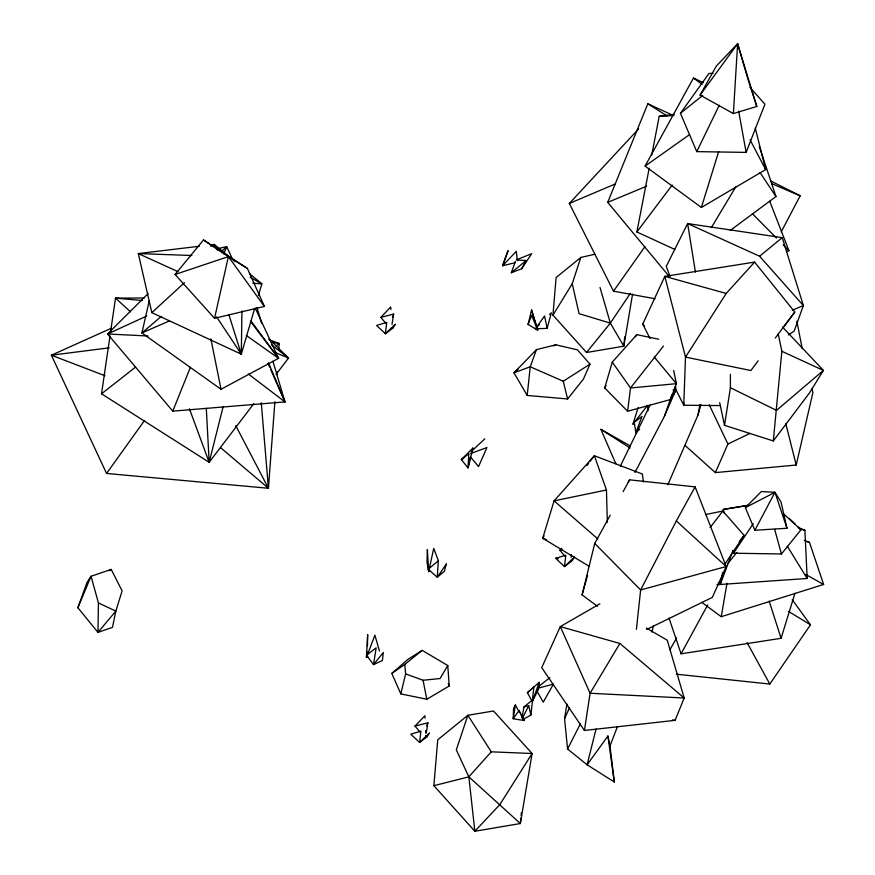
<?xml version="1.0" encoding="UTF-8"?>
<svg xmlns="http://www.w3.org/2000/svg" width="875" height="875" viewBox="0 0 875 875"><rect width="100%" height="100%" fill="white"/><g stroke="black" fill="none" stroke-linecap="round" stroke-linejoin="round"><path stroke-width="1.31" d="M199.38 246.247L138.305 253.575L151.834 312.659L241.303 354.167L241.938 310.92M98.438 602.962L97.967 632.395L112.481 627.331L115.839 611.1L122.117 590.898L111.234 569.428L91.044 576.275L86.975 582.564L77.875 607.709L97.967 632.395L115.839 611.1L98.438 602.962L91.044 576.275L77.875 607.709M367.467 645.881L367.664 634.605L366.417 657.497L367.686 656.862M675.795 386.892L675.642 390.436L664.344 416.467L634.922 472.5M425.677 732.878L425.797 730.461M733.381 113.586L737.625 43.75L716.341 66.062L700.088 95.08L733.381 113.586L756.809 106.455L737.625 43.75L700.088 95.08M111.213 328.3L51.384 355.206L106.564 473.452L268.439 488.272L274.892 401.691M276.905 374.631L277.113 371.93M278.819 348.928L279.223 343.514L269.041 339.653M433.88 785.684L437.73 739.802L467.873 715.28L493.511 710.992L532.109 753.506L520.341 823.539L474.852 831.25L433.88 785.684L468.858 776.836L491.28 751.822L532.109 753.506L499.866 804.562L474.852 831.25L468.858 776.836L456.302 749.886L467.873 715.28L491.28 751.822M632.57 294.12L623.82 346.183L586.534 352.505L552.956 315.153L556.106 277.539L580.814 257.447L594.803 254.275M778.225 333.922L781.856 351.28L773.303 440.934L724.511 425.327L719.698 402.675M520.855 818.18L520.341 823.539L468.858 776.836M521.117 815.5L521.38 812.82M624.739 336.788L623.82 346.183L610.334 323.116L599.998 287.405M527.188 395.445L530.25 366.778L536.452 349.628L555.811 344.805L577.434 349.847L589.98 364.164L583.439 379.072L567.602 398.967L527.188 395.445L513.975 372.827L536.452 349.628M636.409 629.333L640.642 589.98L676.331 520.942L695.122 486.883L629.606 479.839L628.173 482.147M367.041 651.853L366.417 657.497L374.894 635.173L379.487 651.033M519.75 712.786L515.364 705.042L513.57 708.487L513.22 718.725L524.147 720.541L523.119 719.37L530.895 715.083L532.591 699.858L523.994 706.913L521.916 718.003M673.662 370.366L676.397 383.677L670.425 399.591L627.616 411.25L630.503 387.975L663.447 346.062M538.267 689.598L539.263 682.325L527.417 692.65L532.284 701.652L538.202 689.741M253.794 403.67L209.169 462.306L101.533 393.805L109.998 335.858M110.589 331.811L115.511 298.134L144.112 298.003M584.423 730.472L590.089 693.252L619.883 643.453L684.173 698.009L675.106 720.333L584.423 730.472L541.734 667.658L560.306 626.609L599.878 603.783M515.364 705.042L513.22 718.725L519.17 710.423L524.147 720.541L521.008 715.006M724.511 425.327L730.406 387.734L730.395 374.27M392.033 324.384L393.673 314.07L380.811 317.395L385.995 323.444M425.403 738.259L425.808 735.678M426.223 733.097L427.864 722.794L414.991 726.108L420.186 732.167M571.112 557.233L571.528 554.663M596.039 728.984L587.114 764.794L607.917 736.028L609.995 745.97L614.305 781.998L587.114 764.794L567.558 748.989L564.583 718.692L566.902 704.025M701.717 602.284L721.252 616.7L726.972 583.242M718.134 582.914L720.77 583.067L722.695 572.359M667.811 484.794L698.009 414.958L699.858 404.786M674.833 249.441L636.88 231.963L649.206 168.164M651.777 154.864L659.214 116.32L674.067 114.406M214.539 318.303L228.386 256.605L203.503 239.98L175.077 274.477L214.539 318.303L264.403 306.436L247.395 268.428L203.503 239.98M149.198 301.077L141.914 332.938L221.025 389.277L278.578 358.323L255.205 308.022M685.005 445.386L715.356 472.609L796.206 465.019L812.941 392.405L811.814 388.62M400.827 693.886L405.639 673.881L404.764 664.42L422.188 650.377L447.781 665.536L449.225 686L426.803 699.256L400.827 693.886L391.803 673.433L408.045 659.28L422.188 650.377M537.327 328.803L537.709 330.17L528.073 324.417L531.562 310.056L536.889 327.217L539.503 324.461M472.894 448.066L468.016 467.895L461.355 459.605L472.894 448.066L471.286 453.578M597.45 606.288L582.094 594.891L594.737 543.441L610.236 515.178M189.394 408.734L209.169 462.306L223.092 406.831M651.908 632.078L653.57 625.537M535.402 328.792L547.127 328.333L551.348 312.791L549.467 314.541M582.094 594.891L587.53 575.444M698.009 414.958L700.973 404.698M216.573 316.859L241.303 354.167L254.625 308.58M258.42 295.553L261.844 283.839L249.441 273.558M627.616 411.25L604.702 387.953L612.281 362.13L636.847 334.644L658.667 339.216M639.592 429.231L635.808 432.742L634.572 424.113L633.008 424.091L638.072 407.663M669.025 618.111L681.078 653.811L781.08 638.312L794.981 593.25M703.194 82.644L693.47 78.039L645.083 166.097L701.378 207.473L718.67 151.594M552.956 315.153L572.239 283.741L580.814 257.447M664.344 416.467L671.945 394.8M517.103 259.547L531.716 253.684L521.642 268.745L511.339 272.716L515.452 261.275M539.263 682.325L532.284 701.652L533.859 686.984L527.417 692.65M392.514 317.22L393.673 314.07M426.694 725.944L427.864 722.794M720.77 583.067L733.053 550.408M635.808 432.742L642.009 416.358L635.283 421.575M609.995 745.97L617.356 726.83M528.073 324.417L531.573 315.372L537.709 330.17L531.562 310.056M713.081 73.402L709.023 73.402L680.433 113.302L696.773 151.627L746.145 152.392L764.925 104.191L749.952 87.413M272.934 361.298L284.977 401.898L172.769 411.141L190.356 367.391M669.331 276.577L607.72 202.366L647.828 103.775L672.481 115.106M223.65 253.903L226.702 246.695L218.816 248.369M715.356 472.609L727.902 444.03L749.897 433.453M564.583 718.692L569.57 707.623M650.081 338.614L642.742 324.078L664.825 276.38L754.611 262.106L794.784 312.047L782.939 327.928M696.773 151.627L719.272 105.252M620.288 466.211L650.059 405.125M522.703 717.817L528.719 705.611L523.994 706.913M673.597 394.527L675.642 390.436L673.05 389.922M567.558 748.989L580.442 723.712M781.178 231.952L800.198 195.803L770.952 181.048M754.852 530.272L774.966 492.33L761.392 491.531L745.38 507.62L754.852 530.272L786.975 528.237L781.047 502.097L774.966 492.33L745.38 507.62M681.078 653.811L707.711 604.931M623.142 491.619L629.606 479.839M521.642 268.745L526.203 260.488L517.18 260.094M604.702 387.953L606.003 385.602M544.042 535.883L542.73 538.256L589.192 566.311M669.955 649.753L676.583 637.941M447.781 665.536L440.037 678.541L423.062 680.269L405.639 673.881M711.331 227.642L735.755 186.911M754.611 262.106L726.195 293.453L685.508 357.098L683.758 405.234L720.475 405.584M392.886 328.027L395.325 324.275L385.405 333.736L376.567 325.445L386.739 322.394L385.405 333.736L392.886 328.027L391.3 327.775M427.077 736.75L429.505 732.987L419.584 742.459L410.758 734.169L420.919 731.117L419.584 742.459L427.077 736.75L425.491 736.498M724.653 564.55L744.1 535.369L722.859 511.033L705.469 514.566M798.055 526.936L800.975 529.78L781.43 553.973L733.48 553.208L753.244 523.677M586.534 352.505L610.334 323.116L630.438 293.278M635.381 336.798L636.847 334.644M676.32 674.188L769.814 684.053L810.48 624.816L792.225 599.692M655.025 298.747L613.495 291.178L644.973 246.597M106.564 473.452L144.561 420.448M536.069 327.83L544.578 315.995L547.127 328.333M758.198 360.784L750.881 370.53L685.508 357.098L664.825 276.38L726.195 293.453M775.272 338.045L794.784 312.047M636.88 231.963L672.197 185.073M773.303 440.934L809.43 393.006L823.419 370.431L782.578 327.119M587.005 465.5L588.645 463.334M590.275 461.158L594.377 455.733L642.359 474.02L643.431 482.005M276.106 374.358L288.498 358.061L269.041 338.887M739.222 541.734L744.1 535.369M710.084 527.57L722.859 511.033M633.008 424.091L647.522 405.442L647.981 410.845M727.398 564.036L736.837 552.409M613.495 291.178L569.33 203.448L638.641 128.877M380.811 317.395L390.698 307.016L390.906 309.477M565.075 556.303L559.891 550.244L561.684 548.363M414.991 726.108L424.878 715.739L425.086 718.2M148.127 293.606L107.559 333.998L172.769 411.141M471.22 451.598L484.794 438.823M151.834 312.659L184.417 282.723M221.791 251.169L226.702 246.695L232.411 258.956M429.658 570.664L428.652 571.572L426.989 562.155L427.383 549.511L428.652 571.572L433.748 548.395L438.495 561.017M161.372 316.323L141.914 332.938L169.323 320.95M518.011 369.392L513.975 372.827L530.25 366.778L563.248 381.238L567.602 398.967M429.089 568.444L438.298 560.842L437.292 577.27L428.258 569.308M511.339 272.716L526.203 260.488M670.042 276.577L666.258 266.383L687.641 223.573L759.577 256.233L782.25 237.65L803.381 305.561L794.161 331.078L788.528 334.917M276.15 345.975L279.223 343.514L271.184 342.136M680.433 113.302L702.702 95.452M538.705 686.438L549.839 677.655M101.533 393.805L135.592 367.062M366.472 655.255L376.152 647.828L373.516 664.617L382.419 660.472L383.316 652.509L373.516 664.617L366.658 655.309M730.22 230.453L775.961 196.547L759.27 146.388M645.083 166.097L689.587 134.597M391.803 673.433L404.764 664.42M563.248 381.238L589.98 364.164M701.378 207.473L765.658 169.586L755.234 127.925M108.927 570.686L111.234 569.428M210.787 246.312L214.309 244.464L229.808 257.305M463.63 458.434L461.355 459.605L468.825 453.698L468.016 467.895L470.466 456.914L478.537 466.583L486.938 447.541L470.794 453.436M646.756 629.42L712.316 597.395L726.184 566.53L695.122 486.883M786.461 251.847L788.911 250.655L769.781 201.348M146.77 315.995L107.559 333.998L147.995 335.989M553.328 345.909L555.811 344.805M569.33 203.448L615.464 183.881M792.269 310.275L803.381 305.561L759.577 256.233M607.72 202.366L646.625 186.189M175.077 274.477L228.386 256.605L247.395 268.428M721.252 616.7L823.616 584.456L809.452 542.336L804.409 540.312M555.647 558.294L565.819 555.253L564.484 566.595L555.647 558.294L558.228 558.709M538.202 688.155L553.448 684.108L543.244 702.177L537.261 691.633M559.891 550.244L562.461 549.587M514.927 262.708L502.6 265.77L508.003 250.852L502.6 265.77L516.327 251.3L517.3 260.739M597.866 538.989L554.083 500.861L594.377 455.733L606.452 490L554.083 500.861L542.73 538.256L546.525 539.7M724.227 513.406L723.297 509.425L748.836 505.181M723.297 509.425L747.436 505.488M109.255 347.834L51.384 355.206L105.011 375.747M210.23 244.945L214.309 244.464L217.514 250.173M716.975 584.708L807.166 578.484L804.891 530.359L798.864 527.68M659.214 116.32L673.936 115.511M191.855 255.511L138.305 253.575L177.953 271.633M252.744 283.227L261.844 283.839L250.195 277.244M142.45 300.519L115.511 298.134L130.473 311.795M672.394 719.972L675.106 720.333M782.25 237.65L687.641 223.573L695.428 272.158M806.827 541.702L809.452 542.336M619.883 643.453L560.306 626.609L590.089 693.252L684.173 698.009L667.253 640.194L646.352 628.053M610.334 323.116L579.086 313.688L572.239 283.741M799.75 528.708L804.891 530.359M274.914 352.45L288.498 358.061L271.392 344.761M771.663 183.641L800.198 195.803M781.856 351.28L823.419 370.431L776.519 410.364L730.406 387.734M805.777 574.536L823.616 584.456M615.836 463.739L600.895 429.341L630.175 445.889M788.386 611.319L810.48 624.816M647.828 103.775L667.089 115.959M600.895 429.341L630.044 447.978M246.378 335.541L278.578 358.323L251.081 321.191M693.47 78.039L702.1 84.361M248.303 373.964L284.977 401.898L268.516 362.884M232.903 259.864L234.97 261.581M220.544 447.628L268.439 488.272L261.264 402.773M783.956 514.248L800.975 529.78M676.331 520.942L726.184 566.53L640.642 589.98L594.737 543.441M789.261 518.416L795.123 524.103M752.391 213.708L776.42 238.011M783.147 244.825L788.911 250.655M642.742 324.078L644.514 326.145M654.205 356.978L676.397 383.677L630.503 387.975L612.281 362.13M250.48 321.355L278.578 358.323M228.386 256.605L264.403 306.436M760.102 172.659L775.961 196.547M787.347 546.263L807.166 578.484M747.119 642.677L769.814 684.053M750.05 139.77L765.658 169.586M235.769 425.677L268.439 488.272M674.581 387.067L683.758 405.234L683.616 402.587M709.242 404.841L727.902 444.03M268.002 363.333L269.642 367.062M270.736 369.545L284.977 401.898M448.252 683.572L449.225 686M774.966 492.33L786.975 528.237M747.698 78.422L756.809 106.455M769.158 601.103L781.08 638.312M228.9 314.672L241.303 354.167M257.009 307.606L261.669 323.323M737.625 43.75L747.327 77.142M774.659 529.375L781.43 553.973M785.75 423.478L796.206 465.019M732.856 550.561L733.48 553.208M528.719 705.611L530.895 715.083M210.875 338.855L221.025 389.277M423.062 680.269L426.803 699.256M796.862 321.18L802.233 348.677M738.653 111.092L746.145 152.392M607.917 736.028L614.305 781.998M206.292 408.242L209.169 462.306M606.452 490L607.337 522.288M446.294 564.058L444.38 571.2L437.292 577.27L446.294 564.058M574.405 557.123L571.966 560.886L564.484 566.595L574.405 557.123"/></g></svg>
